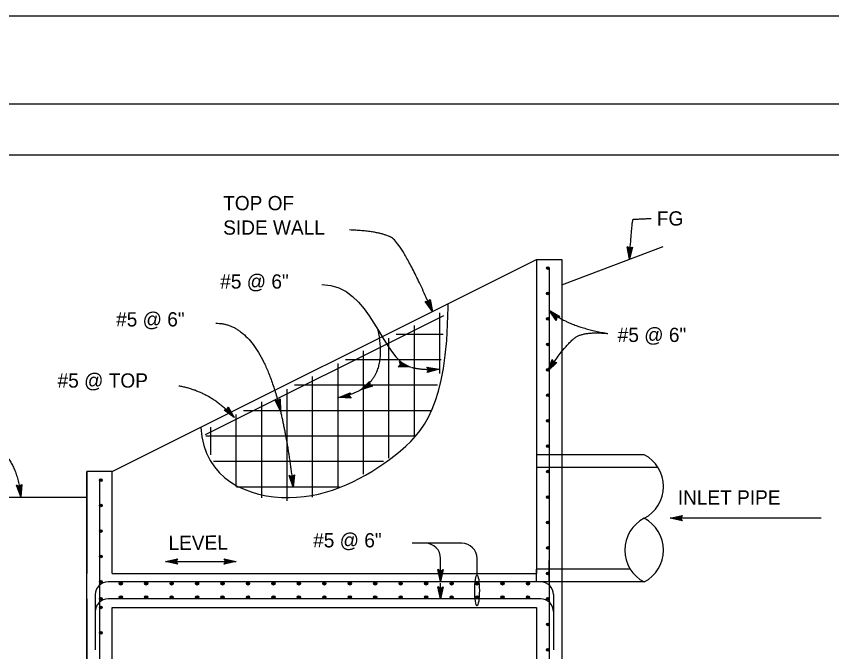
# Model space of a CAD drawing. Extents: x -893 to 867, y -474 to 712.
# Drawn here: x -688.2 to -287.8, y 400 to 712 of the extents above; entities that cross this region are included whole.
import ezdxf

# ---------------------------------------------------------------- set-up
doc = ezdxf.new("R2010")
doc.units = 0
for name, color, linetype in [('60 Nongeo Data', 7, 'Continuous'), ('border_PLOTTING-ELEMENTS', 7, 'Continuous'), ('border_rw_22x34_Cut_Lines', 7, 'Continuous'), ('border_SHEET', 7, 'Continuous')]:
    doc.layers.add(name, color=color, linetype=linetype)

msp = doc.modelspace()

# ---------------------------------------------------------------- linework, layer by layer
at = {"layer": '60 Nongeo Data'}
for p, q in [((-420.26, 580.02), (-370.49, 598.99)), ((-641.05, 488.37), (-432.76, 592.52)), ((-432.76, 592.52), (-420.26, 592.52)), ((-432.76, 592.52), (-420.26, 592.52)), ((-432.76, 592.52), (-432.76, 438.38)), ((-427.16, 589), (-427.16, 588.84)), ((-420.26, 592.52), (-420.26, 273.83)), ((-426.51, 588.35), (-426.51, 282.16)), ((-427.16, 576.51), (-427.16, 576.34)), ((-476.11, 569.2), (-476.13, 570.83)), ((-595.23, 506.62), (-478.27, 565.1)), ((-480.35, 566.39), (-480.35, 536.55)), ((-427.16, 564.01), (-427.16, 563.84)), ((-492.84, 560.14), (-492.84, 505.34)), ((-505.34, 553.9), (-505.34, 495.03)), ((-478.61, 555.79), (-501.56, 555.79)), ((-427.16, 551.51), (-427.16, 551.34)), ((-517.84, 547.65), (-517.84, 487.09)), ((-530.34, 541.4), (-530.34, 480.4)), ((-479.54, 543.29), (-526.55, 543.29)), ((-427.16, 539.01), (-427.16, 538.85)), ((-542.84, 535.15), (-542.84, 475.83)), ((-555.33, 528.9), (-555.33, 474.05)), ((-481.27, 530.79), (-551.55, 530.79)), ((-427.16, 526.51), (-427.16, 526.35)), ((-567.83, 522.65), (-567.83, 475.53)), ((-484.51, 518.3), (-576.54, 518.3)), ((-580.33, 516.4), (-580.33, 481.01)), ((-427.16, 514.02), (-427.16, 513.85)), ((-592.83, 510.15), (-592.83, 496.63)), ((-492.39, 505.8), (-595.12, 505.8)), ((-427.16, 501.52), (-427.16, 501.35)), ((-379.88, 496.7), (-432.75, 496.7)), ((-379.88, 496.7), (-379.88, 496.7)), ((-507.86, 493.3), (-591.35, 493.3)), ((-373.1, 490.45), (-432.75, 490.45)), ((-427.16, 489.02), (-427.16, 488.85)), ((-641.05, 488.37), (-653.55, 488.37)), ((-653.55, 273.83), (-653.55, 488.37)), ((-653.55, 488.37), (-653.55, 438.38)), ((-647.3, 484.85), (-647.3, 282.16)), ((-646.65, 484.85), (-646.65, 484.69)), ((-641.05, 438.38), (-641.05, 488.37)), ((-529.49, 480.8), (-580.01, 480.8)), ((-427.16, 476.52), (-427.16, 476.36)), ((-720.8, 475.87), (-653.55, 475.87)), ((-432.76, 474.43), (-432.76, 440.46)), ((-646.65, 472.36), (-646.65, 472.19)), ((-293.01, 465.45), (-367.03, 465.45)), ((-427.16, 464.02), (-427.16, 463.86)), ((-646.65, 459.86), (-646.65, 459.69)), ((-469.42, 453.23), (-493.72, 453.23)), ((-427.16, 451.53), (-427.16, 451.36)), ((-646.65, 447.36), (-646.65, 447.19)), ((-479.8, 434.4), (-479.8, 445.73)), ((-461.92, 437.55), (-461.92, 445.73)), ((-426.51, 434.45), (-426.51, 444.81)), ((-614.98, 444.29), (-580.24, 444.29)), ((-641.05, 438.38), (-432.76, 438.38)), ((-432.76, 440.46), (-432.76, 438.41)), ((-386.66, 440.46), (-432.76, 440.46)), ((-432.75, 434.21), (-432.76, 440.46)), ((-427.16, 439.03), (-427.16, 438.86)), ((-646.65, 434.86), (-646.65, 434.7)), ((-430.67, 434.21), (-643.13, 434.21)), ((-636.89, 432.65), (-636.89, 432.85)), ((-624.39, 432.65), (-624.39, 432.85)), ((-611.89, 432.65), (-611.89, 432.85)), ((-599.39, 432.65), (-599.39, 432.85)), ((-586.9, 432.65), (-586.9, 432.85)), ((-574.4, 432.65), (-574.4, 432.85)), ((-561.9, 432.65), (-561.9, 432.85)), ((-549.4, 432.65), (-549.4, 432.85)), ((-536.9, 432.65), (-536.9, 432.85)), ((-524.41, 432.65), (-524.41, 432.85)), ((-511.91, 432.65), (-511.91, 432.85)), ((-499.41, 432.65), (-499.41, 432.85)), ((-486.91, 432.65), (-486.91, 432.85)), ((-479.8, 425.88), (-479.8, 433.53)), ((-474.41, 432.65), (-474.41, 432.85)), ((-461.92, 432.65), (-461.92, 432.85)), ((-449.42, 432.65), (-449.42, 432.85)), ((-436.92, 432.65), (-436.92, 432.85)), ((-379.88, 434.21), (-432.75, 434.21)), ((-379.88, 434.21), (-379.88, 434.21)), ((-653.55, 425.88), (-653.55, 302.99)), ((-649.38, 427.96), (-649.38, 409.22)), ((-646.65, 426.53), (-646.65, 426.36)), ((-430.67, 425.88), (-643.13, 425.88)), ((-636.89, 427.44), (-636.89, 427.24)), ((-624.39, 427.44), (-624.39, 427.24)), ((-611.89, 427.44), (-611.89, 427.24)), ((-599.39, 427.44), (-599.39, 427.24)), ((-586.9, 427.44), (-586.9, 427.24)), ((-574.4, 427.44), (-574.4, 427.24)), ((-561.9, 427.44), (-561.9, 427.24)), ((-549.4, 427.44), (-549.4, 427.24)), ((-536.9, 427.44), (-536.9, 427.24)), ((-524.41, 427.44), (-524.41, 427.24)), ((-511.91, 427.44), (-511.91, 427.24)), ((-499.41, 427.44), (-499.41, 427.24)), ((-486.91, 427.44), (-486.91, 427.24)), ((-474.41, 427.44), (-474.41, 427.24)), ((-461.92, 427.44), (-461.92, 427.24)), ((-449.42, 427.44), (-449.42, 427.24)), ((-436.92, 427.44), (-436.92, 427.24)), ((-427.16, 426.53), (-427.16, 426.36)), ((-424.43, 427.96), (-424.43, 409.22)), ((-646.65, 422.36), (-646.65, 422.2)), ((-641.05, 298.82), (-641.05, 421.72)), ((-641.05, 421.72), (-432.76, 421.72)), ((-641.05, 421.72), (-641.05, 421.72)), ((-432.76, 421.72), (-432.76, 302.99)), ((-432.76, 421.72), (-432.76, 421.72)), ((-649.38, 419.63), (-649.38, 400.89)), ((-424.43, 419.63), (-424.43, 400.89)), ((-427.16, 414.03), (-427.16, 413.87)), ((-646.65, 409.87), (-646.65, 409.7)), ((-427.16, 401.53), (-427.16, 401.37))]:
    msp.add_line(p, q, dxfattribs=at)
for points in [[(-385.63, 598.64), (-387.08, 592.77), (-388.26, 598.7), (-387.91, 598.48), (-387.05, 594.14), (-385.98, 598.44), (-386.34, 598.24), (-387.02, 595.49), (-387.57, 598.27), (-387.22, 598.05), (-386.99, 596.85), (-386.69, 598.04), (-386.97, 597.88), (-388.26, 598.7), (-386.97, 597.88)], [(-484.96, 572.94), (-483.79, 567), (-487.36, 571.88), (-486.96, 571.83), (-484.35, 568.25), (-485.19, 572.61), (-485.43, 572.27), (-484.88, 569.49), (-486.56, 571.78), (-486.15, 571.73), (-485.43, 570.74), (-485.66, 571.94), (-485.85, 571.69), (-487.36, 571.88), (-485.85, 571.69)], [(-484.96, 572.94), (-483.79, 567), (-487.36, 571.88), (-486.96, 571.83), (-484.35, 568.25), (-485.19, 572.61), (-485.43, 572.27), (-484.88, 569.49), (-486.56, 571.78), (-486.15, 571.73), (-485.43, 570.74), (-485.66, 571.94), (-485.85, 571.69), (-487.36, 571.88), (-485.85, 571.69)], [(-423, 562.66), (-426.51, 567.59), (-421.24, 564.61), (-421.63, 564.49), (-425.49, 566.68), (-422.92, 563.06), (-422.84, 563.46), (-424.49, 565.77), (-422.02, 564.38), (-422.41, 564.26), (-423.48, 564.86), (-422.77, 563.86), (-422.7, 564.17), (-421.24, 564.61), (-422.7, 564.17)], [(-499.99, 542.44), (-494.6, 539.7), (-500.65, 539.9), (-500.35, 540.18), (-495.93, 540.04), (-499.88, 542.05), (-499.76, 541.66), (-497.23, 540.38), (-500.06, 540.47), (-499.77, 540.76), (-498.55, 540.71), (-499.65, 541.27), (-499.56, 540.97), (-500.65, 539.9), (-499.56, 540.97)], [(-499.99, 542.44), (-494.6, 539.7), (-500.65, 539.9), (-500.35, 540.18), (-495.93, 540.04), (-499.88, 542.05), (-499.76, 541.66), (-497.23, 540.38), (-500.06, 540.47), (-499.77, 540.76), (-498.55, 540.71), (-499.65, 541.27), (-499.56, 540.97), (-500.65, 539.9), (-499.56, 540.97)], [(-422.79, 541.91), (-427.16, 537.73), (-424.97, 543.37), (-424.8, 543), (-426.4, 538.87), (-423.19, 541.93), (-423.6, 541.95), (-425.65, 539.99), (-424.63, 542.63), (-424.45, 542.26), (-424.89, 541.12), (-424.01, 541.97), (-424.32, 541.99), (-424.97, 543.37), (-424.32, 541.99)], [(-486.56, 539.63), (-480.59, 538.67), (-486.4, 537), (-486.21, 537.36), (-481.95, 538.58), (-486.33, 539.29), (-486.1, 538.95), (-483.3, 538.51), (-486.02, 537.73), (-485.84, 538.09), (-484.66, 538.42), (-485.87, 538.62), (-485.69, 538.36), (-486.4, 537), (-485.69, 538.36)], [(-513.29, 530.41), (-519.03, 528.48), (-514.66, 532.66), (-514.66, 532.25), (-517.86, 529.19), (-513.65, 530.6), (-514.01, 530.79), (-516.7, 529.88), (-514.65, 531.84), (-514.65, 531.44), (-515.54, 530.59), (-514.37, 530.98), (-514.65, 531.13), (-514.66, 532.66), (-514.65, 531.13)], [(-513.29, 530.41), (-519.03, 528.48), (-514.66, 532.66), (-514.66, 532.25), (-517.86, 529.19), (-513.65, 530.6), (-514.01, 530.79), (-516.7, 529.88), (-514.65, 531.84), (-514.65, 531.44), (-515.54, 530.59), (-514.37, 530.98), (-514.65, 531.13), (-514.66, 532.66), (-514.65, 531.13)], [(-523.7, 524.44), (-529.75, 524.73), (-524.15, 527.03), (-524.3, 526.65), (-528.4, 524.96), (-523.97, 524.75), (-524.23, 525.05), (-527.07, 525.19), (-524.45, 526.27), (-524.6, 525.89), (-525.73, 525.42), (-524.5, 525.36), (-524.71, 525.6), (-524.15, 527.03), (-524.71, 525.6)], [(-558.55, 524.09), (-558.44, 518.04), (-561.11, 523.47), (-560.72, 523.35), (-558.77, 519.37), (-558.84, 523.8), (-559.13, 523.52), (-559.08, 520.68), (-560.33, 523.23), (-559.94, 523.1), (-559.4, 522), (-559.42, 523.23), (-559.65, 523.01), (-561.11, 523.47), (-559.65, 523.01)], [(-584.12, 520.26), (-581.17, 514.98), (-586.08, 518.51), (-585.68, 518.59), (-582.08, 515.99), (-584.24, 519.87), (-584.36, 519.48), (-582.98, 517.01), (-585.28, 518.66), (-584.88, 518.74), (-583.88, 518.02), (-584.48, 519.1), (-584.58, 518.79), (-586.08, 518.51), (-584.58, 518.79)], [(-551.58, 486.76), (-552.25, 480.74), (-554.2, 486.47), (-553.83, 486.3), (-552.4, 482.1), (-551.91, 486.51), (-552.23, 486.27), (-552.54, 483.45), (-553.46, 486.13), (-553.09, 485.96), (-552.69, 484.8), (-552.56, 486.02), (-552.81, 485.83), (-554.2, 486.47), (-552.81, 485.83)], [(-685.49, 482.08), (-686.04, 476.06), (-688.1, 481.75), (-687.72, 481.59), (-686.22, 477.42), (-685.81, 481.83), (-686.13, 481.58), (-686.39, 478.76), (-687.35, 481.42), (-686.98, 481.26), (-686.56, 480.1), (-686.45, 481.33), (-686.7, 481.14), (-688.1, 481.75), (-686.7, 481.14)], [(-361.12, 464.14), (-367.03, 465.45), (-361.12, 466.76), (-361.33, 466.41), (-365.66, 465.46), (-361.33, 464.49), (-361.54, 464.83), (-364.31, 465.45), (-361.54, 466.07), (-361.75, 465.72), (-362.95, 465.45), (-361.75, 465.18), (-361.91, 465.45), (-361.12, 466.76), (-361.91, 465.45)], [(-609.07, 442.97), (-614.98, 444.29), (-609.07, 445.6), (-609.28, 445.25), (-613.61, 444.29), (-609.28, 443.32), (-609.49, 443.67), (-612.26, 444.29), (-609.49, 444.9), (-609.7, 444.55), (-610.9, 444.29), (-609.7, 444.02), (-609.86, 444.29), (-609.07, 445.6), (-609.86, 444.29)], [(-609.07, 442.97), (-614.98, 444.29), (-609.07, 445.6), (-609.28, 445.25), (-613.61, 444.29), (-609.28, 443.32), (-609.49, 443.67), (-612.26, 444.29), (-609.49, 444.9), (-609.7, 444.55), (-610.9, 444.29), (-609.7, 444.02), (-609.86, 444.29), (-609.07, 445.6), (-609.86, 444.29)], [(-586.15, 445.61), (-580.24, 444.29), (-586.15, 442.98), (-585.94, 443.33), (-581.61, 444.29), (-585.94, 445.26), (-585.73, 444.91), (-582.96, 444.29), (-585.73, 443.68), (-585.52, 444.03), (-584.32, 444.29), (-585.52, 444.56), (-585.36, 444.29), (-586.15, 442.98), (-585.36, 444.29)], [(-586.15, 445.61), (-580.24, 444.29), (-586.15, 442.98), (-585.94, 443.33), (-581.61, 444.29), (-585.94, 445.26), (-585.73, 444.91), (-582.96, 444.29), (-585.73, 443.68), (-585.52, 444.03), (-584.32, 444.29), (-585.52, 444.56), (-585.36, 444.29), (-586.15, 442.98), (-585.36, 444.29)], [(-478.48, 440.3), (-479.8, 434.4), (-481.11, 440.3), (-480.76, 440.09), (-479.81, 435.77), (-478.83, 440.1), (-479.18, 439.89), (-479.8, 437.12), (-480.41, 439.88), (-480.06, 439.67), (-479.8, 438.48), (-479.53, 439.68), (-479.8, 439.52), (-481.11, 440.3), (-479.8, 439.52)], [(-478.48, 431.79), (-479.8, 425.88), (-481.11, 431.79), (-480.76, 431.58), (-479.81, 427.25), (-478.83, 431.58), (-479.18, 431.37), (-479.8, 428.6), (-480.41, 431.37), (-480.06, 431.16), (-479.8, 429.96), (-479.53, 431.16), (-479.8, 431), (-481.11, 431.79), (-479.8, 431)]]:
    msp.add_lwpolyline(points, close=True, dxfattribs=at)
for centre, radius in [((-427.16, 588.35), 0.651), ((-427.16, 588.35), 0.484), ((-427.16, 588.35), 0.242), ((-427.16, 575.85), 0.651), ((-427.16, 575.85), 0.484), ((-427.16, 575.85), 0.242), ((-427.16, 563.36), 0.651), ((-427.16, 563.36), 0.484), ((-427.16, 563.36), 0.242), ((-427.16, 550.86), 0.651), ((-427.16, 550.86), 0.484), ((-427.16, 550.86), 0.242), ((-427.16, 538.36), 0.651), ((-427.16, 538.36), 0.484), ((-427.16, 538.36), 0.242), ((-427.16, 525.86), 0.651), ((-427.16, 525.86), 0.484), ((-427.16, 525.86), 0.242), ((-427.16, 513.36), 0.651), ((-427.16, 513.36), 0.484), ((-427.16, 513.36), 0.242), ((-427.16, 500.87), 0.651), ((-427.16, 500.87), 0.484), ((-427.16, 500.87), 0.242), ((-427.16, 488.37), 0.651), ((-427.16, 488.37), 0.484), ((-427.16, 488.37), 0.242), ((-646.65, 484.2), 0.651), ((-646.65, 484.2), 0.484), ((-646.65, 484.2), 0.242), ((-427.16, 475.87), 0.651), ((-427.16, 475.87), 0.484), ((-427.16, 475.87), 0.242), ((-646.65, 471.71), 0.651), ((-646.65, 471.71), 0.484), ((-646.65, 471.71), 0.242), ((-427.16, 463.37), 0.651), ((-427.16, 463.37), 0.484), ((-427.16, 463.37), 0.242), ((-646.65, 459.21), 0.651), ((-646.65, 459.21), 0.484), ((-646.65, 459.21), 0.242), ((-427.16, 450.88), 0.651), ((-427.16, 450.88), 0.484), ((-427.16, 450.88), 0.242), ((-646.65, 446.71), 0.651), ((-646.65, 446.71), 0.484), ((-646.65, 446.71), 0.242), ((-427.16, 438.38), 0.651), ((-427.16, 438.38), 0.484), ((-427.16, 438.38), 0.242), ((-646.65, 434.21), 0.651), ((-646.65, 434.21), 0.484), ((-646.65, 434.21), 0.242), ((-636.89, 433.43), 0.781), ((-636.89, 433.43), 0.581), ((-636.89, 433.43), 0.29), ((-624.39, 433.43), 0.781), ((-624.39, 433.43), 0.581), ((-624.39, 433.43), 0.29), ((-611.89, 433.43), 0.781), ((-611.89, 433.43), 0.581), ((-611.89, 433.43), 0.29), ((-599.39, 433.43), 0.781), ((-599.39, 433.43), 0.581), ((-599.39, 433.43), 0.29), ((-586.9, 433.43), 0.781), ((-586.9, 433.43), 0.581), ((-586.9, 433.43), 0.29), ((-574.4, 433.43), 0.781), ((-574.4, 433.43), 0.581), ((-574.4, 433.43), 0.29), ((-561.9, 433.43), 0.781), ((-561.9, 433.43), 0.581), ((-561.9, 433.43), 0.29), ((-549.4, 433.43), 0.781), ((-549.4, 433.43), 0.581), ((-549.4, 433.43), 0.29), ((-536.9, 433.43), 0.781), ((-536.9, 433.43), 0.581), ((-536.9, 433.43), 0.29), ((-524.41, 433.43), 0.781), ((-524.41, 433.43), 0.581), ((-524.41, 433.43), 0.29), ((-511.91, 433.43), 0.781), ((-511.91, 433.43), 0.581), ((-511.91, 433.43), 0.29), ((-499.41, 433.43), 0.781), ((-499.41, 433.43), 0.581), ((-499.41, 433.43), 0.29), ((-486.91, 433.43), 0.781), ((-486.91, 433.43), 0.581), ((-486.91, 433.43), 0.29), ((-474.41, 433.43), 0.781), ((-474.41, 433.43), 0.581), ((-474.41, 433.43), 0.29), ((-461.92, 433.43), 0.781), ((-461.92, 433.43), 0.581), ((-461.92, 433.43), 0.29), ((-449.42, 433.43), 0.781), ((-449.42, 433.43), 0.581), ((-449.42, 433.43), 0.29), ((-436.92, 433.43), 0.781), ((-436.92, 433.43), 0.581), ((-436.92, 433.43), 0.29), ((-646.65, 425.88), 0.651), ((-646.65, 425.88), 0.484), ((-646.65, 425.88), 0.242), ((-636.89, 426.66), 0.781), ((-636.89, 426.66), 0.581), ((-636.89, 426.66), 0.29), ((-624.39, 426.66), 0.781), ((-624.39, 426.66), 0.581), ((-624.39, 426.66), 0.29), ((-611.89, 426.66), 0.781), ((-611.89, 426.66), 0.581), ((-611.89, 426.66), 0.29), ((-599.39, 426.66), 0.781), ((-599.39, 426.66), 0.581), ((-599.39, 426.66), 0.29), ((-586.9, 426.66), 0.781), ((-586.9, 426.66), 0.581), ((-586.9, 426.66), 0.29), ((-574.4, 426.66), 0.781), ((-574.4, 426.66), 0.581), ((-574.4, 426.66), 0.29), ((-561.9, 426.66), 0.781), ((-561.9, 426.66), 0.581), ((-561.9, 426.66), 0.29), ((-549.4, 426.66), 0.781), ((-549.4, 426.66), 0.581), ((-549.4, 426.66), 0.29), ((-536.9, 426.66), 0.781), ((-536.9, 426.66), 0.581), ((-536.9, 426.66), 0.29), ((-524.41, 426.66), 0.781), ((-524.41, 426.66), 0.581), ((-524.41, 426.66), 0.29), ((-511.91, 426.66), 0.781), ((-511.91, 426.66), 0.581), ((-511.91, 426.66), 0.29), ((-499.41, 426.66), 0.781), ((-499.41, 426.66), 0.581), ((-499.41, 426.66), 0.29), ((-486.91, 426.66), 0.781), ((-486.91, 426.66), 0.581), ((-486.91, 426.66), 0.29), ((-474.41, 426.66), 0.781), ((-474.41, 426.66), 0.581), ((-474.41, 426.66), 0.29), ((-461.92, 426.66), 0.781), ((-461.92, 426.66), 0.581), ((-461.92, 426.66), 0.29), ((-449.42, 426.66), 0.781), ((-449.42, 426.66), 0.581), ((-449.42, 426.66), 0.29), ((-436.92, 426.66), 0.781), ((-436.92, 426.66), 0.581), ((-436.92, 426.66), 0.29), ((-427.16, 425.88), 0.651), ((-427.16, 425.88), 0.484), ((-427.16, 425.88), 0.242), ((-646.65, 421.71), 0.651), ((-646.65, 421.71), 0.484), ((-646.65, 421.71), 0.242), ((-427.16, 413.38), 0.651), ((-427.16, 413.38), 0.484), ((-427.16, 413.38), 0.242), ((-646.65, 409.22), 0.651), ((-646.65, 409.22), 0.484), ((-646.65, 409.22), 0.242), ((-427.16, 400.88), 0.651), ((-427.16, 400.88), 0.484), ((-427.16, 400.88), 0.242)]:
    msp.add_circle(centre, radius, dxfattribs=at)
for centre, radius, start, end in [((-388.01, 481.08), 17.61, 297.4912, 62.5088), ((-371.76, 449.83), 17.61, 117.4912, 242.5088), ((-388.01, 449.83), 17.61, 297.4912, 62.5088), ((-487.3, 445.73), 7.5, 0, 90), ((-469.42, 445.73), 7.5, 0, 90), ((-643.13, 427.96), 6.25, 90, 180), ((-430.67, 427.96), 6.25, 0, 90), ((-643.13, 419.63), 6.25, 90, 180), ((-430.67, 419.63), 6.25, 0, 90)]:
    msp.add_arc(centre, radius, start, end, dxfattribs=at)
msp.add_ellipse((-461.92, 430.05), major_axis=(0, 7.5), ratio=0.15, dxfattribs=at)
for points, degree in [([(-387.08, 592.77), (-385.75, 612.18), (-384.78, 612.34), (-376.37, 612.71)], 2), ([(-483.79, 567), (-498.54, 600.66), (-510.19, 606.48), (-524.62, 607.04)], 2), ([(-538.17, 580.21), (-513.67, 580.21), (-508.83, 543.35), (-494.6, 539.7)], 3), ([(-597.63, 510.08), (-596.17, 484.5), (-552.12, 466.39), (-498.83, 494.59), (-476.77, 520.95), (-476.11, 569.2)], 3), ([(-426.51, 567.59), (-417.52, 559.5), (-397.65, 556.22)], 2), ([(-590.23, 561.25), (-568.91, 561.25), (-558.44, 518.04)], 2), ([(-510.83, 558.6), (-505.83, 536.48), (-519.03, 528.48)], 2), ([(-427.16, 537.73), (-416.95, 553.05), (-407.3, 557.16), (-397.65, 556.22)], 2), ([(-494.19, 539.6), (-488.38, 538.19), (-480.59, 538.67)], 2), ([(-608.44, 530.54), (-592.6, 527.78), (-581.17, 514.98)], 2), ([(-519.03, 528.48), (-524.59, 525.62), (-529.75, 524.73)], 2), ([(-558.44, 518.04), (-554.47, 500.87), (-552.25, 480.74)], 2), ([(-700.62, 500.74), (-688.37, 497.27), (-686.01, 476.29)], 2)]:
    msp.add_open_spline(points, degree=degree, dxfattribs=at)
at = {"layer": 'border_PLOTTING-ELEMENTS'}
for points in [[(-893.45, -474.04), (866.55, -474.04), (866.55, 711.96), (-893.45, 711.96)], [(-863.45, 668.96), (836.55, 668.96), (836.55, -431.04), (-863.45, -431.04)]]:
    msp.add_lwpolyline(points, close=True, dxfattribs=at)
at = {"layer": 'border_rw_22x34_Cut_Lines'}
msp.add_lwpolyline([(-863.45, 668.96), (836.55, 668.96), (836.55, -431.04), (-863.45, -431.04)], close=True, dxfattribs=at)
at = {"layer": 'border_SHEET'}
msp.add_line((-813.45, 643.96), (811.55, 643.96), dxfattribs=at)

# ---------------------------------------------------------------- texts
at = {"layer": '60 Nongeo Data'}
for s, height, p in [('TOP OF ', 6.999, (-586.59, 616.73)), ('FG', 6.999, (-373.63, 609.21)), ('SIDE WALL', 6.999, (-586.59, 604.73)), ('#5 @ 6"', 7, (-588.04, 578.26)), ('#5 @ 6"', 7, (-639.17, 559.65)), ('#5 @ 6"', 7, (-392.84, 552.04)), ('#5 @ TOP', 7, (-667.9, 529.62)), ('INLET PIPE', 6.999, (-363.33, 472.21)), ('#5 @ 6"', 7, (-542.41, 451.17))]:
    msp.add_text(s, height=height, dxfattribs=at).set_placement(p)
msp.add_text('LEVEL', height=6.999, rotation=0.422, dxfattribs=at).set_placement((-613.4, 449.86))

doc.saveas('drawing.dxf')
